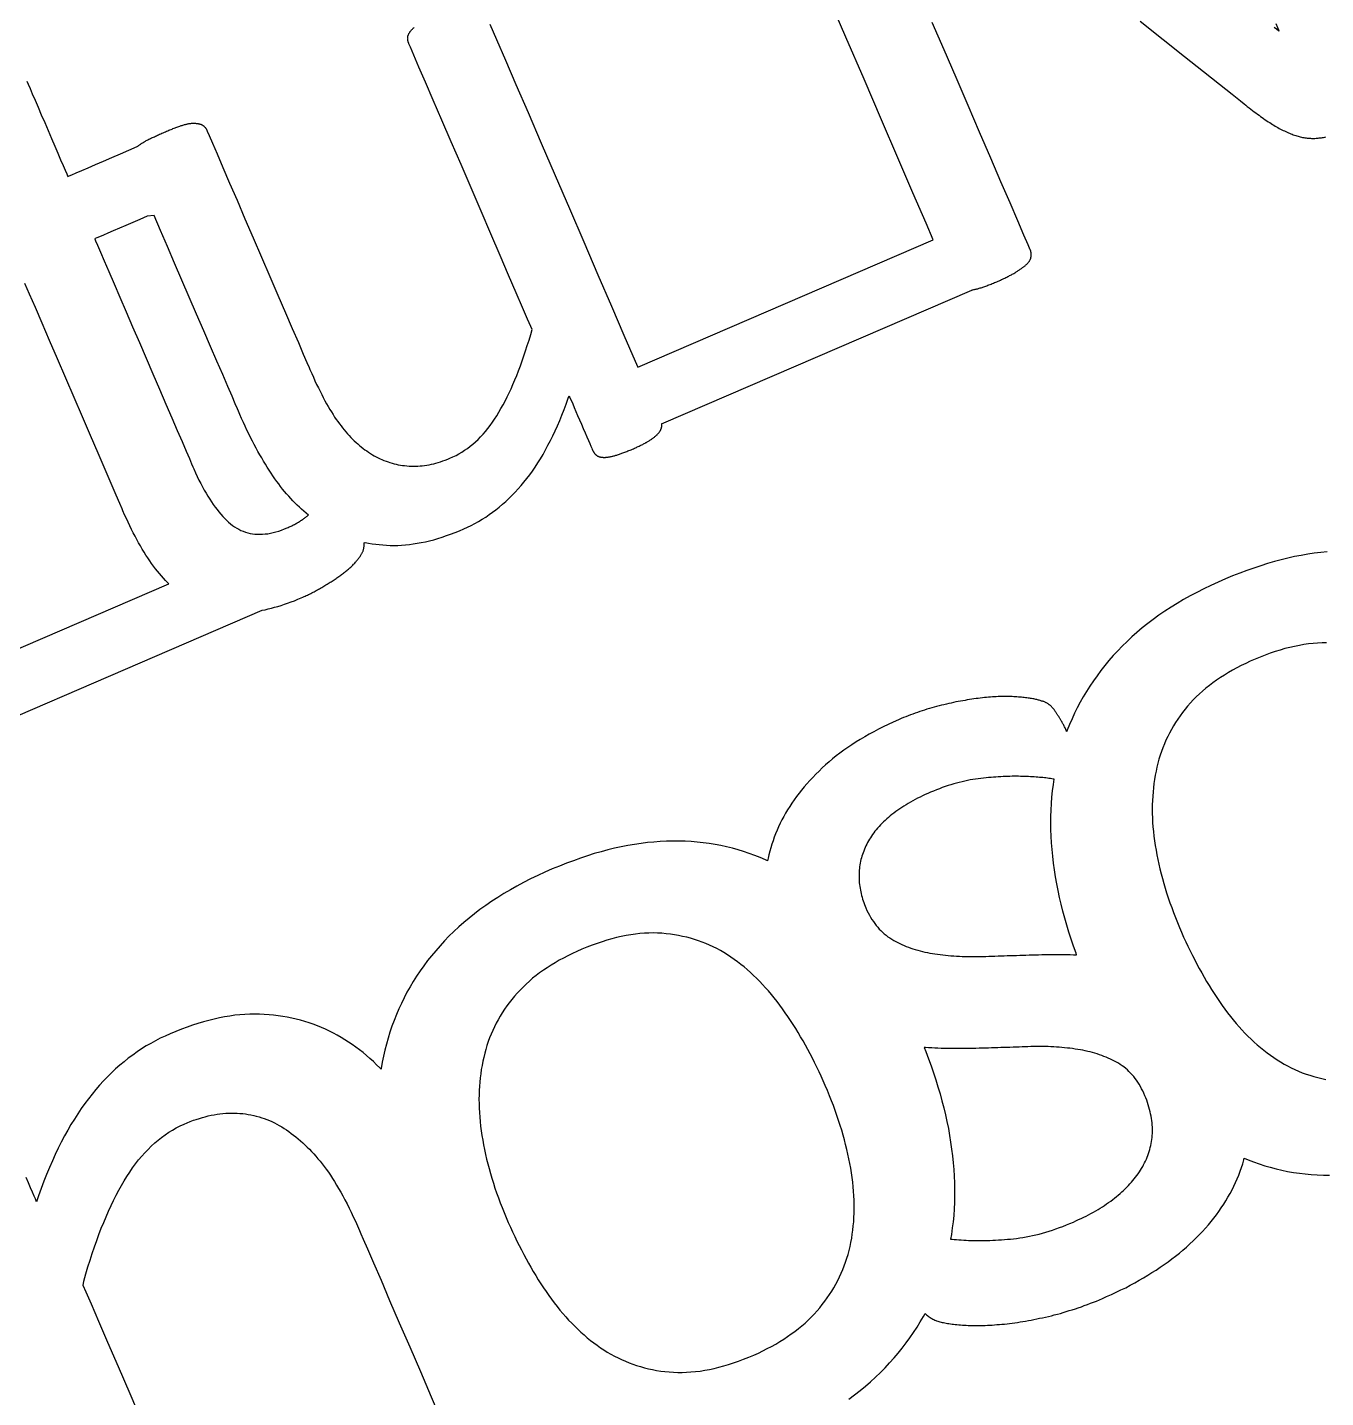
# Model space of a CAD drawing. Header units: millimetres. Extents: x 47 to 159, y 49 to 299.
# Drawn here: x 94.85 to 106.71, y 238.56 to 251.07 of the extents above; entities that cross this region are included whole.
import ezdxf

# ---------------------------------------------------------------- set-up
doc = ezdxf.new("R2010")
doc.units = ezdxf.units.MM

# ---------------------------------------------------------------- blocks, each defined once
blk = doc.blocks.new('angel 01')
for points in [[(-29.437, 195.328), (-25.67, 196.951), (-25.642, 196.957), (-25.613, 196.964), (-25.584, 196.971), (-25.555, 196.979), (-25.526, 196.987), (-25.496, 196.996), (-25.466, 197.006), (-25.436, 197.017), (-25.405, 197.028), (-25.374, 197.039), (-25.343, 197.052), (-25.312, 197.065), (-25.297, 197.072), (-25.286, 197.076), (-25.276, 197.081), (-25.266, 197.086), (-25.255, 197.09), (-25.245, 197.095), (-25.235, 197.1), (-25.225, 197.105), (-25.215, 197.11), (-25.204, 197.116), (-25.194, 197.121), (-25.184, 197.126), (-25.174, 197.132), (-25.164, 197.137), (-25.154, 197.143), (-25.144, 197.148), (-25.135, 197.154), (-25.125, 197.16), (-25.115, 197.165), (-25.105, 197.171), (-25.095, 197.177), (-25.086, 197.183), (-25.076, 197.189), (-25.067, 197.195), (-25.057, 197.201), (-25.048, 197.207), (-25.039, 197.212), (-25.03, 197.218), (-25.021, 197.224), (-25.012, 197.23), (-25.003, 197.236), (-24.994, 197.242), (-24.985, 197.248), (-24.977, 197.254), (-24.968, 197.26), (-24.96, 197.266), (-24.951, 197.272), (-24.943, 197.278), (-24.935, 197.284), (-24.927, 197.291), (-24.919, 197.297), (-24.911, 197.303), (-24.903, 197.309), (-24.896, 197.315), (-24.888, 197.321), (-24.881, 197.327), (-24.874, 197.333), (-24.867, 197.34), (-24.86, 197.346), (-24.854, 197.352), (-24.847, 197.358), (-24.841, 197.364), (-24.834, 197.371), (-24.828, 197.377), (-24.822, 197.383), (-24.817, 197.39), (-24.811, 197.396), (-24.806, 197.402), (-24.8, 197.408), (-24.795, 197.414), (-24.791, 197.42), (-24.786, 197.426), (-24.782, 197.432), (-24.777, 197.438), (-24.773, 197.443), (-24.77, 197.449), (-24.766, 197.455), (-24.763, 197.46), (-24.76, 197.466), (-24.757, 197.471), (-24.754, 197.476), (-24.752, 197.482), (-24.749, 197.487), (-24.747, 197.492), (-24.745, 197.497), (-24.744, 197.503), (-24.742, 197.509), (-24.741, 197.515), (-24.74, 197.521), (-24.739, 197.527), (-24.738, 197.533), (-24.737, 197.54), (-24.737, 197.547), (-24.737, 197.554), (-24.737, 197.561), (-24.737, 197.568), (-24.727, 197.571), (-24.696, 197.565), (-24.664, 197.559), (-24.631, 197.555), (-24.599, 197.551), (-24.566, 197.548), (-24.532, 197.545), (-24.499, 197.544), (-24.465, 197.544), (-24.43, 197.544), (-24.395, 197.546), (-24.36, 197.548), (-24.324, 197.552), (-24.288, 197.557), (-24.252, 197.563), (-24.215, 197.57), (-24.178, 197.577), (-24.14, 197.586), (-24.102, 197.596), (-24.064, 197.607), (-24.025, 197.619), (-23.986, 197.633), (-23.947, 197.647), (-23.907, 197.662), (-23.867, 197.678), (-23.827, 197.695), (-23.793, 197.71), (-23.759, 197.727), (-23.725, 197.745), (-23.692, 197.763), (-23.66, 197.783), (-23.627, 197.803), (-23.596, 197.825), (-23.564, 197.847), (-23.534, 197.87), (-23.503, 197.894), (-23.473, 197.919), (-23.444, 197.945), (-23.415, 197.972), (-23.387, 198), (-23.359, 198.029), (-23.331, 198.059), (-23.304, 198.09), (-23.277, 198.121), (-23.251, 198.154), (-23.225, 198.188), (-23.2, 198.223), (-23.175, 198.259), (-23.151, 198.297), (-23.127, 198.335), (-23.103, 198.375), (-23.08, 198.416), (-23.058, 198.458), (-23.035, 198.501), (-23.014, 198.545), (-22.992, 198.59), (-22.971, 198.637), (-22.951, 198.685), (-22.931, 198.734), (-22.911, 198.784), (-22.892, 198.835), (-22.873, 198.887), (-22.864, 198.911), (-22.861, 198.902), (-22.854, 198.886), (-22.844, 198.864), (-22.832, 198.836), (-22.818, 198.804), (-22.803, 198.768), (-22.787, 198.73), (-22.77, 198.691), (-22.752, 198.65), (-22.735, 198.61), (-22.718, 198.572), (-22.703, 198.535), (-22.688, 198.502), (-22.676, 198.473), (-22.666, 198.449), (-22.658, 198.431), (-22.653, 198.421), (-22.652, 198.417), (-22.65, 198.414), (-22.649, 198.41), (-22.647, 198.407), (-22.645, 198.403), (-22.643, 198.4), (-22.641, 198.397), (-22.64, 198.394), (-22.638, 198.391), (-22.636, 198.388), (-22.634, 198.386), (-22.632, 198.383), (-22.63, 198.381), (-22.627, 198.378), (-22.625, 198.376), (-22.623, 198.374), (-22.621, 198.371), (-22.618, 198.369), (-22.616, 198.367), (-22.613, 198.366), (-22.611, 198.364), (-22.608, 198.362), (-22.605, 198.36), (-22.602, 198.359), (-22.599, 198.358), (-22.596, 198.356), (-22.593, 198.355), (-22.589, 198.354), (-22.586, 198.353), (-22.582, 198.352), (-22.578, 198.351), (-22.574, 198.35), (-22.57, 198.35), (-22.566, 198.349), (-22.562, 198.349), (-22.558, 198.349), (-22.553, 198.348), (-22.548, 198.348), (-22.544, 198.348), (-22.539, 198.348), (-22.534, 198.348), (-22.529, 198.349), (-22.523, 198.349), (-22.518, 198.35), (-22.513, 198.35), (-22.507, 198.351), (-22.501, 198.352), (-22.495, 198.353), (-22.489, 198.354), (-22.483, 198.355), (-22.477, 198.356), (-22.47, 198.358), (-22.464, 198.359), (-22.457, 198.361), (-22.45, 198.363), (-22.444, 198.365), (-22.437, 198.367), (-22.429, 198.369), (-22.422, 198.371), (-22.414, 198.374), (-22.406, 198.376), (-22.398, 198.379), (-22.39, 198.382), (-22.382, 198.385), (-22.373, 198.388), (-22.364, 198.391), (-22.355, 198.394), (-22.346, 198.398), (-22.337, 198.402), (-22.327, 198.406), (-22.318, 198.41), (-22.308, 198.414), (-22.298, 198.418), (-22.287, 198.422), (-22.278, 198.426), (-22.268, 198.431), (-22.259, 198.435), (-22.25, 198.439), (-22.242, 198.443), (-22.233, 198.447), (-22.225, 198.451), (-22.217, 198.455), (-22.209, 198.458), (-22.201, 198.462), (-22.193, 198.466), (-22.186, 198.47), (-22.178, 198.474), (-22.171, 198.478), (-22.164, 198.482), (-22.158, 198.485), (-22.151, 198.489), (-22.145, 198.493), (-22.139, 198.497), (-22.133, 198.5), (-22.127, 198.504), (-22.121, 198.508), (-22.115, 198.512), (-22.11, 198.515), (-22.105, 198.519), (-22.1, 198.523), (-22.095, 198.526), (-22.09, 198.53), (-22.085, 198.533), (-22.081, 198.537), (-22.077, 198.541), (-22.073, 198.544), (-22.069, 198.548), (-22.065, 198.552), (-22.061, 198.555), (-22.058, 198.559), (-22.054, 198.562), (-22.051, 198.566), (-22.048, 198.569), (-22.045, 198.573), (-22.042, 198.576), (-22.04, 198.58), (-22.037, 198.583), (-22.035, 198.587), (-22.033, 198.59), (-22.031, 198.593), (-22.029, 198.597), (-22.027, 198.6), (-22.026, 198.604), (-22.024, 198.607), (-22.023, 198.61), (-22.022, 198.613), (-22.021, 198.617), (-22.02, 198.62), (-22.02, 198.623), (-22.019, 198.626), (-22.019, 198.629), (-22.019, 198.633), (-22.018, 198.636), (-22.018, 198.639), (-22.018, 198.642), (-22.019, 198.646), (-22.019, 198.649), (-22.019, 198.652), (-22.02, 198.655), (-19.185, 199.876), (-19.183, 199.877), (-19.176, 199.878), (-19.169, 199.88), (-19.162, 199.881), (-19.155, 199.883), (-19.148, 199.885), (-19.141, 199.887), (-19.133, 199.888), (-19.126, 199.89), (-19.118, 199.893), (-19.11, 199.895), (-19.102, 199.897), (-19.093, 199.9), (-19.085, 199.903), (-19.076, 199.906), (-19.067, 199.909), (-19.058, 199.912), (-19.049, 199.915), (-19.039, 199.919), (-19.03, 199.922), (-19.02, 199.926), (-19.01, 199.93), (-19, 199.934), (-18.989, 199.938), (-18.979, 199.943), (-18.968, 199.947), (-18.957, 199.952), (-18.946, 199.957), (-18.936, 199.961), (-18.925, 199.966), (-18.915, 199.971), (-18.905, 199.975), (-18.895, 199.98), (-18.885, 199.984), (-18.876, 199.989), (-18.867, 199.993), (-18.858, 199.998), (-18.849, 200.002), (-18.841, 200.007), (-18.833, 200.011), (-18.825, 200.015), (-18.817, 200.02), (-18.809, 200.024), (-18.802, 200.028), (-18.795, 200.032), (-18.788, 200.036), (-18.781, 200.041), (-18.775, 200.045), (-18.769, 200.049), (-18.762, 200.053), (-18.756, 200.057), (-18.751, 200.061), (-18.745, 200.065), (-18.739, 200.069), (-18.734, 200.072), (-18.729, 200.076), (-18.724, 200.08), (-18.719, 200.084), (-18.714, 200.087), (-18.709, 200.091), (-18.705, 200.095), (-18.7, 200.098), (-18.696, 200.102), (-18.692, 200.105), (-18.688, 200.109), (-18.685, 200.112), (-18.681, 200.115), (-18.678, 200.119), (-18.675, 200.122), (-18.671, 200.126), (-18.669, 200.129), (-18.666, 200.133), (-18.663, 200.136), (-18.661, 200.14), (-18.659, 200.143), (-18.657, 200.147), (-18.655, 200.15), (-18.653, 200.154), (-18.651, 200.157), (-18.65, 200.161), (-18.649, 200.164), (-18.647, 200.168), (-18.647, 200.172), (-18.646, 200.175), (-18.645, 200.179), (-18.645, 200.182), (-18.644, 200.186), (-18.644, 200.189), (-18.644, 200.193), (-18.644, 200.196), (-18.644, 200.2), (-18.644, 200.203), (-18.644, 200.207), (-18.644, 200.21), (-18.644, 200.213), (-18.645, 200.217), (-18.646, 200.22), (-18.646, 200.223), (-18.647, 200.226), (-18.648, 200.23), (-18.649, 200.233), (-18.65, 200.236), (-18.651, 200.239), (-18.653, 200.244), (-18.672, 200.288), (-18.711, 200.377), (-18.767, 200.507), (-18.837, 200.671), (-18.921, 200.864), (-19.014, 201.081), (-19.115, 201.316), (-19.221, 201.562), (-19.331, 201.816), (-19.44, 202.07), (-19.548, 202.32)], [(-17.65, 202.332), (-17.438, 202.164), (-17.243, 202.009), (-17.07, 201.871), (-16.924, 201.755), (-16.81, 201.664), (-16.733, 201.603), (-16.699, 201.576), (-16.685, 201.565), (-16.67, 201.552), (-16.654, 201.54), (-16.638, 201.528), (-16.623, 201.516), (-16.608, 201.504), (-16.593, 201.493), (-16.578, 201.482), (-16.563, 201.471), (-16.549, 201.461), (-16.535, 201.451), (-16.521, 201.441), (-16.507, 201.431), (-16.493, 201.422), (-16.48, 201.413), (-16.466, 201.405), (-16.453, 201.396), (-16.44, 201.388), (-16.428, 201.381), (-16.415, 201.373), (-16.403, 201.366), (-16.39, 201.359), (-16.378, 201.352), (-16.366, 201.346), (-16.354, 201.339), (-16.342, 201.333), (-16.33, 201.328), (-16.319, 201.322), (-16.307, 201.317), (-16.295, 201.312), (-16.284, 201.307), (-16.273, 201.302), (-16.261, 201.298), (-16.25, 201.294), (-16.239, 201.29), (-16.228, 201.286), (-16.218, 201.283), (-16.207, 201.28), (-16.196, 201.277), (-16.186, 201.274), (-16.175, 201.272), (-16.165, 201.27), (-16.154, 201.268), (-16.144, 201.266), (-16.134, 201.264), (-16.123, 201.263), (-16.113, 201.262), (-16.103, 201.261), (-16.093, 201.261), (-16.083, 201.26), (-16.073, 201.26), (-16.062, 201.26), (-16.052, 201.26), (-16.042, 201.261), (-16.033, 201.261), (-16.023, 201.262), (-16.013, 201.264), (-16.003, 201.265), (-15.993, 201.267), (-15.983, 201.268), (-15.973, 201.27), (-15.963, 201.272), (-15.953, 201.275)], [(-15.941, 197.485), (-16, 197.479), (-16.059, 197.472), (-16.118, 197.463), (-16.178, 197.453), (-16.239, 197.441), (-16.299, 197.427), (-16.361, 197.412), (-16.423, 197.396), (-16.485, 197.378), (-16.548, 197.358), (-16.611, 197.337), (-16.675, 197.315), (-16.739, 197.291), (-16.804, 197.265), (-16.869, 197.238), (-16.936, 197.209), (-17.003, 197.178), (-17.067, 197.147), (-17.13, 197.115), (-17.192, 197.083), (-17.252, 197.049), (-17.31, 197.014), (-17.367, 196.979), (-17.423, 196.943), (-17.477, 196.906), (-17.529, 196.868), (-17.58, 196.83), (-17.63, 196.791), (-17.678, 196.75), (-17.724, 196.709), (-17.769, 196.667), (-17.812, 196.625), (-17.854, 196.581), (-17.895, 196.537), (-17.934, 196.492), (-17.971, 196.447), (-18.008, 196.401), (-18.043, 196.354), (-18.076, 196.307), (-18.108, 196.259), (-18.139, 196.211), (-18.168, 196.162), (-18.196, 196.112), (-18.223, 196.062), (-18.248, 196.012), (-18.271, 195.96), (-18.294, 195.908), (-18.315, 195.856), (-18.319, 195.844), (-18.32, 195.846), (-18.324, 195.854), (-18.327, 195.863), (-18.331, 195.871), (-18.335, 195.879), (-18.339, 195.886), (-18.343, 195.894), (-18.347, 195.901), (-18.35, 195.908), (-18.354, 195.915), (-18.358, 195.922), (-18.362, 195.928), (-18.365, 195.935), (-18.369, 195.941), (-18.373, 195.947), (-18.376, 195.953), (-18.38, 195.959), (-18.383, 195.964), (-18.386, 195.97), (-18.39, 195.976), (-18.393, 195.981), (-18.396, 195.986), (-18.4, 195.991), (-18.403, 195.996), (-18.406, 196.001), (-18.409, 196.006), (-18.412, 196.011), (-18.415, 196.015), (-18.418, 196.02), (-18.421, 196.024), (-18.424, 196.028), (-18.427, 196.032), (-18.429, 196.036), (-18.432, 196.04), (-18.435, 196.044), (-18.438, 196.048), (-18.441, 196.051), (-18.444, 196.055), (-18.447, 196.058), (-18.45, 196.062), (-18.453, 196.065), (-18.456, 196.068), (-18.459, 196.072), (-18.463, 196.075), (-18.466, 196.078), (-18.469, 196.081), (-18.473, 196.084), (-18.476, 196.087), (-18.479, 196.089), (-18.483, 196.092), (-18.486, 196.095), (-18.49, 196.097), (-18.494, 196.1), (-18.499, 196.102), (-18.503, 196.105), (-18.508, 196.107), (-18.513, 196.11), (-18.518, 196.112), (-18.524, 196.114), (-18.53, 196.117), (-18.536, 196.119), (-18.542, 196.121), (-18.549, 196.123), (-18.556, 196.125), (-18.563, 196.128), (-18.57, 196.13), (-18.578, 196.132), (-18.586, 196.134), (-18.594, 196.136), (-18.603, 196.138), (-18.611, 196.14), (-18.621, 196.142), (-18.63, 196.143), (-18.64, 196.145), (-18.651, 196.147), (-18.661, 196.148), (-18.672, 196.15), (-18.684, 196.151), (-18.695, 196.153), (-18.708, 196.154), (-18.72, 196.155), (-18.733, 196.157), (-18.746, 196.158), (-18.76, 196.159), (-18.774, 196.16), (-18.788, 196.161), (-18.802, 196.162), (-18.817, 196.163), (-18.832, 196.163), (-18.848, 196.164), (-18.863, 196.164), (-18.879, 196.164), (-18.895, 196.164), (-18.912, 196.164), (-18.929, 196.163), (-18.945, 196.163), (-18.963, 196.162), (-18.98, 196.161), (-18.998, 196.16), (-19.016, 196.159), (-19.034, 196.157), (-19.052, 196.156), (-19.071, 196.154), (-19.09, 196.152), (-19.109, 196.15), (-19.128, 196.147), (-19.148, 196.145), (-19.168, 196.142), (-19.187, 196.139), (-19.208, 196.136), (-19.228, 196.133), (-19.248, 196.129), (-19.269, 196.126), (-19.29, 196.122), (-19.311, 196.118), (-19.332, 196.114), (-19.353, 196.109), (-19.375, 196.104), (-19.397, 196.1), (-19.419, 196.095), (-19.441, 196.089), (-19.463, 196.084), (-19.485, 196.078), (-19.508, 196.072), (-19.53, 196.066), (-19.552, 196.06), (-19.574, 196.054), (-19.596, 196.047), (-19.618, 196.04), (-19.639, 196.033), (-19.661, 196.026), (-19.683, 196.019), (-19.704, 196.011), (-19.726, 196.004), (-19.747, 195.996), (-19.768, 195.987), (-19.789, 195.979), (-19.811, 195.971), (-19.832, 195.962), (-19.857, 195.951), (-19.904, 195.93), (-19.95, 195.909), (-19.995, 195.887), (-20.039, 195.865), (-20.082, 195.843), (-20.124, 195.82), (-20.165, 195.797), (-20.205, 195.773), (-20.244, 195.749), (-20.283, 195.724), (-20.32, 195.699), (-20.356, 195.673), (-20.391, 195.647), (-20.426, 195.621), (-20.459, 195.594), (-20.491, 195.567), (-20.523, 195.54), (-20.553, 195.512), (-20.582, 195.483), (-20.611, 195.455), (-20.639, 195.426), (-20.666, 195.397), (-20.692, 195.368), (-20.717, 195.339), (-20.741, 195.31), (-20.765, 195.28), (-20.788, 195.25), (-20.809, 195.22), (-20.83, 195.19), (-20.85, 195.16), (-20.869, 195.129), (-20.887, 195.099), (-20.905, 195.068), (-20.921, 195.037), (-20.937, 195.006), (-20.952, 194.974), (-20.966, 194.943), (-20.979, 194.911), (-20.991, 194.879), (-21.002, 194.847), (-21.013, 194.815), (-21.023, 194.783), (-21.032, 194.751), (-21.04, 194.719), (-21.047, 194.687), (-21.052, 194.663), (-21.071, 194.672), (-21.121, 194.693), (-21.17, 194.713), (-21.22, 194.732), (-21.271, 194.749), (-21.322, 194.764), (-21.374, 194.779), (-21.426, 194.792), (-21.479, 194.803), (-21.532, 194.813), (-21.586, 194.822), (-21.64, 194.829), (-21.694, 194.835), (-21.75, 194.839), (-21.805, 194.842), (-21.861, 194.844), (-21.918, 194.844), (-21.975, 194.842), (-22.033, 194.84), (-22.091, 194.835), (-22.149, 194.83), (-22.208, 194.822), (-22.268, 194.814), (-22.328, 194.803), (-22.388, 194.791), (-22.449, 194.778), (-22.51, 194.763), (-22.572, 194.747), (-22.635, 194.729), (-22.697, 194.709), (-22.761, 194.688), (-22.825, 194.665), (-22.889, 194.641), (-22.954, 194.616), (-23.019, 194.589), (-23.086, 194.559), (-23.152, 194.529), (-23.217, 194.498), (-23.28, 194.466), (-23.341, 194.433), (-23.401, 194.4), (-23.46, 194.365), (-23.517, 194.33), (-23.572, 194.294), (-23.626, 194.257), (-23.679, 194.219), (-23.73, 194.181), (-23.779, 194.141), (-23.827, 194.101), (-23.873, 194.06), (-23.918, 194.018), (-23.962, 193.975), (-24.004, 193.932), (-24.044, 193.888), (-24.083, 193.843), (-24.121, 193.797), (-24.157, 193.752), (-24.192, 193.705), (-24.226, 193.658), (-24.258, 193.61), (-24.288, 193.562), (-24.318, 193.513), (-24.346, 193.463), (-24.372, 193.413), (-24.397, 193.362), (-24.421, 193.311), (-24.443, 193.259), (-24.464, 193.206), (-24.484, 193.153), (-24.502, 193.1), (-24.519, 193.045), (-24.534, 192.99), (-24.548, 192.935), (-24.561, 192.88), (-24.572, 192.824), (-24.582, 192.767), (-24.583, 192.761), (-24.593, 192.772), (-24.623, 192.802), (-24.653, 192.831), (-24.684, 192.859), (-24.716, 192.886), (-24.747, 192.912), (-24.779, 192.937), (-24.812, 192.962), (-24.845, 192.986), (-24.879, 193.008), (-24.913, 193.03), (-24.947, 193.051), (-24.982, 193.071), (-25.018, 193.091), (-25.053, 193.109), (-25.09, 193.126), (-25.127, 193.142), (-25.164, 193.157), (-25.202, 193.171), (-25.24, 193.185), (-25.279, 193.197), (-25.318, 193.208), (-25.358, 193.218), (-25.398, 193.227), (-25.439, 193.235), (-25.48, 193.242), (-25.522, 193.249), (-25.564, 193.254), (-25.606, 193.258), (-25.649, 193.261), (-25.693, 193.263), (-25.737, 193.264), (-25.781, 193.263), (-25.826, 193.261), (-25.872, 193.257), (-25.918, 193.253), (-25.965, 193.246), (-26.012, 193.238), (-26.059, 193.229), (-26.107, 193.219), (-26.156, 193.207), (-26.205, 193.194), (-26.255, 193.179), (-26.305, 193.163), (-26.355, 193.145), (-26.406, 193.127), (-26.458, 193.106), (-26.51, 193.085), (-26.556, 193.064), (-26.6, 193.043), (-26.643, 193.021), (-26.686, 192.997), (-26.728, 192.973), (-26.77, 192.946), (-26.811, 192.919), (-26.851, 192.89), (-26.891, 192.861), (-26.93, 192.829), (-26.969, 192.797), (-27.007, 192.763), (-27.044, 192.728), (-27.081, 192.692), (-27.117, 192.654), (-27.153, 192.615), (-27.187, 192.575), (-27.222, 192.534), (-27.256, 192.491), (-27.289, 192.447), (-27.321, 192.401), (-27.353, 192.354), (-27.384, 192.306), (-27.415, 192.255), (-27.445, 192.204), (-27.474, 192.151), (-27.503, 192.096), (-27.531, 192.04), (-27.558, 191.982), (-27.585, 191.923), (-27.612, 191.862), (-27.637, 191.8), (-27.662, 191.737), (-27.686, 191.671), (-27.71, 191.605), (-27.729, 191.55), (-27.732, 191.558), (-27.74, 191.576), (-27.751, 191.603), (-27.766, 191.637), (-27.784, 191.677), (-27.803, 191.722), (-27.824, 191.771)], [(-26.762, 189.533), (-26.875, 189.796), (-26.981, 190.042), (-27.077, 190.265), (-27.16, 190.458), (-27.227, 190.614), (-27.275, 190.726), (-27.302, 190.787), (-27.298, 190.826), (-27.279, 190.891), (-27.26, 190.955), (-27.241, 191.017), (-27.221, 191.078), (-27.201, 191.138), (-27.18, 191.196), (-27.159, 191.253), (-27.138, 191.308), (-27.116, 191.362), (-27.094, 191.414), (-27.072, 191.465), (-27.049, 191.515), (-27.026, 191.563), (-27.002, 191.61), (-26.978, 191.655), (-26.954, 191.699), (-26.929, 191.741), (-26.904, 191.782), (-26.878, 191.822), (-26.852, 191.86), (-26.825, 191.897), (-26.797, 191.932), (-26.769, 191.966), (-26.74, 191.998), (-26.711, 192.029), (-26.681, 192.059), (-26.65, 192.087), (-26.619, 192.113), (-26.587, 192.138), (-26.554, 192.162), (-26.521, 192.185), (-26.487, 192.205), (-26.453, 192.225), (-26.418, 192.243), (-26.382, 192.26), (-26.353, 192.272), (-26.325, 192.283), (-26.297, 192.294), (-26.27, 192.303), (-26.242, 192.312), (-26.215, 192.32), (-26.188, 192.327), (-26.161, 192.334), (-26.134, 192.34), (-26.107, 192.345), (-26.08, 192.349), (-26.054, 192.353), (-26.027, 192.356), (-26.001, 192.358), (-25.975, 192.359), (-25.948, 192.36), (-25.922, 192.36), (-25.897, 192.359), (-25.871, 192.357), (-25.846, 192.355), (-25.82, 192.352), (-25.795, 192.348), (-25.771, 192.343), (-25.746, 192.338), (-25.722, 192.332), (-25.697, 192.325), (-25.673, 192.318), (-25.65, 192.31), (-25.626, 192.301), (-25.603, 192.292), (-25.58, 192.282), (-25.557, 192.271), (-25.534, 192.259), (-25.512, 192.247), (-25.49, 192.234), (-25.468, 192.22), (-25.446, 192.206), (-25.424, 192.191), (-25.403, 192.175), (-25.381, 192.159), (-25.36, 192.142), (-25.339, 192.125), (-25.319, 192.107), (-25.298, 192.089), (-25.278, 192.07), (-25.257, 192.05), (-25.237, 192.03), (-25.218, 192.009), (-25.198, 191.988), (-25.178, 191.966), (-25.159, 191.943), (-25.14, 191.92), (-25.121, 191.897), (-25.102, 191.872), (-25.083, 191.847), (-25.064, 191.821), (-25.045, 191.793), (-25.027, 191.764), (-25.008, 191.735), (-24.989, 191.703), (-24.97, 191.671), (-24.951, 191.638), (-24.932, 191.604), (-24.913, 191.568), (-24.893, 191.531), (-24.874, 191.493), (-24.855, 191.454), (-24.836, 191.414), (-24.817, 191.373), (-24.798, 191.33), (-24.778, 191.287), (-24.766, 191.257), (-24.745, 191.21), (-24.707, 191.12), (-24.652, 190.993), (-24.583, 190.834), (-24.504, 190.649), (-24.416, 190.445), (-24.321, 190.226), (-24.223, 189.999), (-24.124, 189.769), (-24.027, 189.542)], [(-20.309, 189.748), (-20.257, 189.787), (-20.207, 189.826), (-20.158, 189.866), (-20.111, 189.907), (-20.065, 189.948), (-20.021, 189.991), (-19.978, 190.034), (-19.937, 190.079), (-19.897, 190.124), (-19.859, 190.169), (-19.822, 190.215), (-19.786, 190.262), (-19.752, 190.309), (-19.719, 190.357), (-19.687, 190.405), (-19.657, 190.454), (-19.628, 190.503), (-19.614, 190.53), (-19.608, 190.524), (-19.6, 190.517), (-19.592, 190.511), (-19.584, 190.505), (-19.576, 190.499), (-19.568, 190.493), (-19.559, 190.488), (-19.551, 190.483), (-19.542, 190.478), (-19.534, 190.474), (-19.525, 190.47), (-19.516, 190.467), (-19.508, 190.463), (-19.498, 190.46), (-19.489, 190.458), (-19.479, 190.455), (-19.468, 190.452), (-19.457, 190.449), (-19.446, 190.447), (-19.434, 190.445), (-19.421, 190.442), (-19.409, 190.44), (-19.395, 190.438), (-19.382, 190.436), (-19.367, 190.434), (-19.353, 190.432), (-19.338, 190.431), (-19.322, 190.429), (-19.306, 190.428), (-19.29, 190.426), (-19.273, 190.425), (-19.256, 190.424), (-19.238, 190.423), (-19.22, 190.422), (-19.202, 190.421), (-19.183, 190.421), (-19.164, 190.421), (-19.145, 190.421), (-19.125, 190.421), (-19.105, 190.421), (-19.085, 190.422), (-19.065, 190.422), (-19.044, 190.423), (-19.023, 190.424), (-19.001, 190.425), (-18.979, 190.427), (-18.957, 190.429), (-18.934, 190.43), (-18.912, 190.432), (-18.889, 190.434), (-18.865, 190.437), (-18.842, 190.439), (-18.818, 190.442), (-18.794, 190.446), (-18.77, 190.449), (-18.745, 190.453), (-18.72, 190.457), (-18.695, 190.461), (-18.67, 190.465), (-18.645, 190.47), (-18.619, 190.475), (-18.593, 190.48), (-18.567, 190.486), (-18.54, 190.491), (-18.514, 190.497), (-18.487, 190.504), (-18.46, 190.51), (-18.433, 190.517), (-18.405, 190.524), (-18.378, 190.531), (-18.351, 190.539), (-18.324, 190.547), (-18.296, 190.556), (-18.269, 190.564), (-18.241, 190.573), (-18.214, 190.582), (-18.186, 190.592), (-18.159, 190.602), (-18.131, 190.612), (-18.104, 190.623), (-18.076, 190.633), (-18.048, 190.644), (-18.02, 190.656), (-17.993, 190.668), (-17.955, 190.684), (-17.911, 190.704), (-17.867, 190.724), (-17.824, 190.745), (-17.781, 190.766), (-17.739, 190.788), (-17.698, 190.81), (-17.658, 190.833), (-17.618, 190.856), (-17.579, 190.879), (-17.541, 190.903), (-17.503, 190.927), (-17.466, 190.952), (-17.43, 190.977), (-17.394, 191.003), (-17.359, 191.029), (-17.325, 191.055), (-17.291, 191.082), (-17.259, 191.109), (-17.227, 191.137), (-17.195, 191.165), (-17.165, 191.193), (-17.136, 191.222), (-17.107, 191.251), (-17.079, 191.28), (-17.052, 191.31), (-17.026, 191.34), (-17.001, 191.37), (-16.976, 191.401), (-16.952, 191.432), (-16.93, 191.463), (-16.908, 191.495), (-16.886, 191.527), (-16.866, 191.559), (-16.847, 191.592), (-16.828, 191.625), (-16.81, 191.658), (-16.793, 191.692), (-16.778, 191.726), (-16.763, 191.76), (-16.749, 191.794), (-16.735, 191.829), (-16.723, 191.863), (-16.712, 191.898), (-16.702, 191.934), (-16.698, 191.948), (-16.663, 191.933), (-16.613, 191.914), (-16.562, 191.896), (-16.511, 191.88), (-16.46, 191.865), (-16.408, 191.851), (-16.355, 191.839), (-16.303, 191.828), (-16.249, 191.819), (-16.195, 191.811), (-16.141, 191.804), (-16.086, 191.799), (-16.031, 191.796), (-15.975, 191.793), (-15.919, 191.792)], [(-29.644, 195.849), (-26.522, 197.194), (-26.533, 197.204), (-26.552, 197.223), (-26.57, 197.244), (-26.589, 197.265), (-26.607, 197.286), (-26.625, 197.308), (-26.643, 197.331), (-26.661, 197.355), (-26.678, 197.379), (-26.696, 197.404), (-26.713, 197.43), (-26.73, 197.456), (-26.747, 197.483), (-26.764, 197.511), (-26.781, 197.539), (-26.797, 197.568), (-26.813, 197.598), (-26.83, 197.628), (-26.846, 197.659), (-26.862, 197.69), (-26.878, 197.723), (-26.893, 197.755), (-26.909, 197.789), (-26.925, 197.823), (-26.94, 197.858), (-26.948, 197.877), (-26.969, 197.925), (-27.003, 198.004), (-27.048, 198.109), (-27.103, 198.238), (-27.167, 198.385), (-27.236, 198.546), (-27.31, 198.717), (-27.386, 198.894), (-27.463, 199.072), (-27.539, 199.248), (-27.611, 199.416), (-27.679, 199.574), (-27.74, 199.716), (-27.793, 199.838), (-27.835, 199.936)], [(-27.819, 201.784), (-27.807, 201.756), (-27.789, 201.716), (-27.768, 201.666), (-27.743, 201.608), (-27.716, 201.544), (-27.686, 201.476), (-27.655, 201.404), (-27.624, 201.332), (-27.593, 201.26), (-27.563, 201.19), (-27.535, 201.125), (-27.509, 201.065), (-27.486, 201.013), (-27.468, 200.969), (-27.454, 200.937), (-27.446, 200.918), (-27.443, 200.913), (-27.432, 200.918), (-27.406, 200.929), (-27.367, 200.945), (-27.317, 200.967), (-27.258, 200.993), (-27.191, 201.021), (-27.118, 201.053), (-27.042, 201.086), (-26.964, 201.119), (-26.886, 201.153), (-26.81, 201.186), (-26.805, 201.19), (-26.8, 201.194), (-26.795, 201.197), (-26.79, 201.201), (-26.784, 201.205), (-26.778, 201.209), (-26.773, 201.213), (-26.767, 201.217), (-26.76, 201.221), (-26.754, 201.224), (-26.747, 201.228), (-26.741, 201.232), (-26.734, 201.236), (-26.727, 201.24), (-26.719, 201.244), (-26.712, 201.248), (-26.704, 201.252), (-26.696, 201.256), (-26.688, 201.26), (-26.679, 201.264), (-26.671, 201.268), (-26.662, 201.272), (-26.653, 201.276), (-26.644, 201.281), (-26.634, 201.285), (-26.625, 201.29), (-26.615, 201.294), (-26.605, 201.298), (-26.594, 201.303), (-26.584, 201.308), (-26.573, 201.312), (-26.562, 201.317), (-26.552, 201.321), (-26.541, 201.326), (-26.531, 201.33), (-26.521, 201.334), (-26.511, 201.338), (-26.501, 201.342), (-26.492, 201.346), (-26.483, 201.35), (-26.473, 201.353), (-26.464, 201.356), (-26.456, 201.36), (-26.447, 201.363), (-26.439, 201.366), (-26.43, 201.369), (-26.422, 201.372), (-26.414, 201.374), (-26.407, 201.377), (-26.399, 201.379), (-26.392, 201.382), (-26.385, 201.384), (-26.377, 201.386), (-26.37, 201.388), (-26.364, 201.389), (-26.357, 201.391), (-26.35, 201.392), (-26.344, 201.394), (-26.337, 201.395), (-26.331, 201.396), (-26.325, 201.397), (-26.319, 201.397), (-26.313, 201.398), (-26.307, 201.398), (-26.302, 201.398), (-26.296, 201.399), (-26.291, 201.399), (-26.286, 201.398), (-26.281, 201.398), (-26.276, 201.398), (-26.271, 201.397), (-26.266, 201.397), (-26.262, 201.396), (-26.257, 201.396), (-26.253, 201.395), (-26.249, 201.394), (-26.245, 201.393), (-26.241, 201.392), (-26.237, 201.391), (-26.233, 201.39), (-26.229, 201.389), (-26.226, 201.387), (-26.223, 201.386), (-26.219, 201.384), (-26.216, 201.383), (-26.213, 201.381), (-26.211, 201.379), (-26.208, 201.378), (-26.205, 201.376), (-26.202, 201.374), (-26.2, 201.371), (-26.197, 201.369), (-26.195, 201.367), (-26.193, 201.364), (-26.19, 201.362), (-26.188, 201.359), (-26.186, 201.356), (-26.184, 201.353), (-26.182, 201.35), (-26.18, 201.347), (-26.178, 201.344), (-26.176, 201.341), (-26.175, 201.337), (-26.173, 201.334), (-26.17, 201.326), (-26.153, 201.287), (-26.123, 201.216), (-26.08, 201.118), (-26.027, 200.995), (-25.966, 200.853), (-25.898, 200.696), (-25.826, 200.527), (-25.75, 200.352), (-25.674, 200.175), (-25.598, 199.999), (-25.525, 199.829), (-25.456, 199.669), (-25.393, 199.523), (-25.338, 199.396), (-25.293, 199.291), (-25.26, 199.214), (-25.24, 199.168), (-25.232, 199.149), (-25.216, 199.113), (-25.201, 199.079), (-25.186, 199.046), (-25.171, 199.013), (-25.155, 198.982), (-25.14, 198.951), (-25.125, 198.922), (-25.11, 198.893), (-25.095, 198.865), (-25.08, 198.838), (-25.065, 198.812), (-25.051, 198.786), (-25.036, 198.762), (-25.021, 198.739), (-25.007, 198.716), (-24.992, 198.694), (-24.977, 198.674), (-24.963, 198.654), (-24.948, 198.635), (-24.934, 198.616), (-24.919, 198.598), (-24.904, 198.58), (-24.889, 198.563), (-24.874, 198.547), (-24.858, 198.53), (-24.843, 198.515), (-24.827, 198.499), (-24.811, 198.484), (-24.795, 198.47), (-24.779, 198.456), (-24.763, 198.443), (-24.746, 198.43), (-24.73, 198.417), (-24.713, 198.406), (-24.696, 198.394), (-24.679, 198.383), (-24.662, 198.372), (-24.644, 198.362), (-24.627, 198.353), (-24.609, 198.344), (-24.592, 198.335), (-24.574, 198.327), (-24.556, 198.319), (-24.537, 198.312), (-24.519, 198.306), (-24.501, 198.3), (-24.482, 198.294), (-24.463, 198.289), (-24.444, 198.285), (-24.425, 198.281), (-24.406, 198.277), (-24.386, 198.274), (-24.367, 198.272), (-24.347, 198.27), (-24.327, 198.268), (-24.307, 198.267), (-24.287, 198.267), (-24.267, 198.267), (-24.247, 198.268), (-24.226, 198.269), (-24.206, 198.271), (-24.185, 198.274), (-24.165, 198.277), (-24.144, 198.28), (-24.123, 198.285), (-24.102, 198.289), (-24.081, 198.295), (-24.06, 198.301), (-24.039, 198.308), (-24.017, 198.315), (-23.996, 198.323), (-23.974, 198.331), (-23.953, 198.34), (-23.926, 198.352), (-23.898, 198.365), (-23.872, 198.38), (-23.845, 198.396), (-23.819, 198.412), (-23.794, 198.43), (-23.768, 198.449), (-23.744, 198.469), (-23.72, 198.49), (-23.696, 198.512), (-23.673, 198.536), (-23.651, 198.56), (-23.628, 198.585), (-23.607, 198.612), (-23.586, 198.639), (-23.565, 198.668), (-23.545, 198.698), (-23.525, 198.728), (-23.506, 198.76), (-23.487, 198.793), (-23.468, 198.827), (-23.449, 198.862), (-23.431, 198.899), (-23.413, 198.936), (-23.395, 198.974), (-23.378, 199.014), (-23.36, 199.055), (-23.343, 199.096), (-23.327, 199.139), (-23.31, 199.183), (-23.294, 199.228), (-23.278, 199.274), (-23.262, 199.321), (-23.247, 199.369), (-23.231, 199.419), (-23.216, 199.469), (-23.203, 199.515), (-23.215, 199.542), (-23.245, 199.611), (-23.29, 199.715), (-23.348, 199.85), (-23.417, 200.01), (-23.495, 200.191), (-23.58, 200.388), (-23.669, 200.595), (-23.76, 200.808), (-23.852, 201.021), (-23.942, 201.229), (-24.027, 201.427), (-24.106, 201.61), (-24.177, 201.773), (-24.236, 201.912), (-24.283, 202.02), (-24.314, 202.093), (-24.328, 202.125), (-24.33, 202.129), (-24.331, 202.133), (-24.333, 202.136), (-24.334, 202.14), (-24.335, 202.144), (-24.336, 202.147), (-24.337, 202.15), (-24.337, 202.154), (-24.338, 202.157), (-24.339, 202.161), (-24.339, 202.164), (-24.339, 202.167), (-24.339, 202.171), (-24.34, 202.174), (-24.339, 202.177), (-24.339, 202.18), (-24.339, 202.184), (-24.339, 202.187), (-24.338, 202.19), (-24.337, 202.193), (-24.337, 202.197), (-24.336, 202.2), (-24.334, 202.203), (-24.333, 202.207), (-24.332, 202.21), (-24.33, 202.214), (-24.328, 202.217), (-24.326, 202.221), (-24.324, 202.224), (-24.321, 202.228), (-24.319, 202.232), (-24.316, 202.235), (-24.313, 202.239), (-24.31, 202.243), (-24.307, 202.247), (-24.303, 202.251), (-24.3, 202.255), (-24.296, 202.259), (-24.292, 202.263), (-24.288, 202.267), (-24.284, 202.271), (-24.28, 202.275)], [(-23.588, 202.304), (-23.527, 202.163), (-23.446, 201.976), (-23.35, 201.751), (-23.24, 201.496), (-23.12, 201.217), (-22.993, 200.923), (-22.862, 200.62), (-22.731, 200.315), (-22.602, 200.015), (-22.479, 199.729), (-22.364, 199.463), (-22.261, 199.225), (-22.238, 199.171), (-19.539, 200.334), (-19.604, 200.485), (-19.724, 200.764), (-19.861, 201.082), (-20.012, 201.431), (-20.171, 201.802), (-20.337, 202.186), (-20.505, 202.575)], [(-16.424, 202.277), (-16.405, 202.261), (-16.386, 202.245), (-16.383, 202.243), (-16.383, 202.243), (-16.383, 202.243), (-16.383, 202.243), (-16.382, 202.243), (-16.382, 202.243), (-16.382, 202.243), (-16.381, 202.243), (-16.381, 202.243), (-16.381, 202.243), (-16.381, 202.244), (-16.38, 202.244), (-16.38, 202.244), (-16.38, 202.244), (-16.379, 202.244), (-16.379, 202.244), (-16.379, 202.244), (-16.379, 202.244), (-16.379, 202.244), (-16.391, 202.271), (-16.407, 202.305)], [(-15.947, 196.654), (-15.987, 196.653), (-16.028, 196.652), (-16.069, 196.648), (-16.11, 196.644), (-16.153, 196.638), (-16.195, 196.631), (-16.238, 196.622), (-16.282, 196.612), (-16.326, 196.601), (-16.37, 196.588), (-16.415, 196.574), (-16.46, 196.559), (-16.506, 196.542), (-16.552, 196.524), (-16.599, 196.505), (-16.643, 196.486), (-16.685, 196.466), (-16.727, 196.446), (-16.767, 196.426), (-16.806, 196.405), (-16.843, 196.383), (-16.88, 196.36), (-16.916, 196.337), (-16.951, 196.314), (-16.984, 196.29), (-17.017, 196.265), (-17.048, 196.24), (-17.079, 196.214), (-17.108, 196.188), (-17.136, 196.161), (-17.164, 196.133), (-17.19, 196.105), (-17.215, 196.076), (-17.239, 196.047), (-17.262, 196.018), (-17.284, 195.988), (-17.305, 195.957), (-17.326, 195.926), (-17.345, 195.895), (-17.363, 195.863), (-17.381, 195.83), (-17.397, 195.798), (-17.413, 195.764), (-17.428, 195.731), (-17.441, 195.696), (-17.454, 195.662), (-17.466, 195.627), (-17.477, 195.591), (-17.487, 195.555), (-17.496, 195.519), (-17.504, 195.482), (-17.511, 195.445), (-17.517, 195.407), (-17.523, 195.369), (-17.528, 195.331), (-17.531, 195.293), (-17.534, 195.254), (-17.537, 195.215), (-17.538, 195.175), (-17.538, 195.135), (-17.538, 195.095), (-17.537, 195.055), (-17.535, 195.014), (-17.532, 194.973), (-17.528, 194.931), (-17.523, 194.889), (-17.518, 194.847), (-17.511, 194.805), (-17.504, 194.762), (-17.496, 194.719), (-17.488, 194.676), (-17.478, 194.633), (-17.468, 194.589), (-17.458, 194.546), (-17.446, 194.502), (-17.434, 194.458), (-17.421, 194.414), (-17.407, 194.37), (-17.393, 194.325), (-17.377, 194.281), (-17.361, 194.236), (-17.345, 194.191), (-17.327, 194.146), (-17.309, 194.101), (-17.29, 194.056), (-17.271, 194.011), (-17.252, 193.968), (-17.232, 193.925), (-17.213, 193.883), (-17.192, 193.841), (-17.172, 193.8), (-17.151, 193.759), (-17.13, 193.719), (-17.109, 193.679), (-17.087, 193.64), (-17.065, 193.601), (-17.042, 193.563), (-17.019, 193.525), (-16.996, 193.488), (-16.973, 193.451), (-16.949, 193.415), (-16.925, 193.379), (-16.901, 193.344), (-16.876, 193.31), (-16.851, 193.276), (-16.825, 193.243), (-16.799, 193.211), (-16.773, 193.179), (-16.746, 193.149), (-16.719, 193.119), (-16.692, 193.09), (-16.664, 193.062), (-16.636, 193.035), (-16.607, 193.009), (-16.579, 192.983), (-16.549, 192.958), (-16.52, 192.934), (-16.49, 192.911), (-16.459, 192.889), (-16.429, 192.867), (-16.398, 192.847), (-16.366, 192.827), (-16.334, 192.808), (-16.302, 192.791), (-16.269, 192.774), (-16.236, 192.758), (-16.202, 192.743), (-16.168, 192.729), (-16.133, 192.717), (-16.098, 192.705), (-16.063, 192.694), (-16.027, 192.684), (-15.99, 192.675), (-15.954, 192.667)]]:
    blk.add_lwpolyline(points)
for points in [[(-25.246, 197.821), (-25.267, 197.838), (-25.288, 197.856), (-25.308, 197.874), (-25.329, 197.893), (-25.349, 197.912), (-25.368, 197.931), (-25.388, 197.951), (-25.407, 197.972), (-25.426, 197.993), (-25.445, 198.014), (-25.463, 198.036), (-25.482, 198.058), (-25.5, 198.081), (-25.517, 198.105), (-25.535, 198.128), (-25.553, 198.153), (-25.57, 198.178), (-25.587, 198.204), (-25.605, 198.23), (-25.622, 198.257), (-25.639, 198.285), (-25.656, 198.313), (-25.673, 198.342), (-25.69, 198.372), (-25.707, 198.402), (-25.724, 198.433), (-25.741, 198.464), (-25.758, 198.497), (-25.774, 198.529), (-25.791, 198.563), (-25.808, 198.597), (-25.824, 198.632), (-25.84, 198.667), (-25.857, 198.703), (-25.873, 198.74), (-25.885, 198.769), (-25.894, 198.79), (-25.915, 198.836), (-25.944, 198.906), (-25.983, 198.996), (-26.029, 199.103), (-26.082, 199.225), (-26.14, 199.36), (-26.202, 199.504), (-26.267, 199.655), (-26.334, 199.81), (-26.401, 199.967), (-26.469, 200.122), (-26.534, 200.274), (-26.597, 200.42), (-26.655, 200.556), (-26.72, 200.55), (-26.786, 200.521), (-26.851, 200.493), (-26.914, 200.466), (-26.973, 200.441), (-27.028, 200.417), (-27.077, 200.396), (-27.119, 200.378), (-27.154, 200.363), (-27.179, 200.352), (-27.194, 200.345), (-27.198, 200.343), (-27.191, 200.326), (-27.173, 200.285), (-27.146, 200.222), (-27.111, 200.141), (-27.069, 200.044), (-27.021, 199.932), (-26.968, 199.81), (-26.911, 199.678), (-26.852, 199.539), (-26.79, 199.397), (-26.728, 199.253), (-26.667, 199.11), (-26.606, 198.97), (-26.548, 198.835), (-26.494, 198.709), (-26.444, 198.594), (-26.4, 198.492), (-26.363, 198.405), (-26.333, 198.336), (-26.313, 198.288), (-26.302, 198.262), (-26.293, 198.242), (-26.277, 198.207), (-26.261, 198.173), (-26.246, 198.141), (-26.23, 198.109), (-26.214, 198.079), (-26.198, 198.049), (-26.181, 198.021), (-26.165, 197.993), (-26.148, 197.966), (-26.131, 197.941), (-26.115, 197.916), (-26.098, 197.893), (-26.08, 197.871), (-26.063, 197.849), (-26.046, 197.829), (-26.028, 197.809), (-26.01, 197.791), (-25.993, 197.774), (-25.975, 197.757), (-25.957, 197.742), (-25.938, 197.727), (-25.92, 197.714), (-25.901, 197.702), (-25.881, 197.691), (-25.862, 197.681), (-25.842, 197.673), (-25.821, 197.665), (-25.8, 197.659), (-25.779, 197.654), (-25.757, 197.65), (-25.735, 197.647), (-25.712, 197.646), (-25.689, 197.645), (-25.666, 197.646), (-25.642, 197.648), (-25.618, 197.651), (-25.593, 197.655), (-25.568, 197.661), (-25.543, 197.667), (-25.517, 197.675), (-25.491, 197.684), (-25.464, 197.694), (-25.439, 197.704), (-25.431, 197.708), (-25.422, 197.712), (-25.414, 197.716), (-25.405, 197.72), (-25.397, 197.724), (-25.389, 197.728), (-25.381, 197.732), (-25.373, 197.736), (-25.365, 197.74), (-25.358, 197.744), (-25.35, 197.749), (-25.343, 197.753), (-25.336, 197.757), (-25.328, 197.762), (-25.321, 197.766), (-25.314, 197.77), (-25.308, 197.775), (-25.301, 197.779), (-25.295, 197.784), (-25.288, 197.789), (-25.282, 197.793), (-25.276, 197.798), (-25.27, 197.803), (-25.264, 197.807), (-25.258, 197.812), (-25.252, 197.817)], [(-18.434, 195.409), (-18.443, 195.41), (-18.456, 195.412), (-18.469, 195.414), (-18.482, 195.416), (-18.496, 195.418), (-18.51, 195.42), (-18.524, 195.422), (-18.538, 195.423), (-18.553, 195.425), (-18.569, 195.426), (-18.584, 195.427), (-18.6, 195.429), (-18.617, 195.43), (-18.633, 195.431), (-18.651, 195.432), (-18.668, 195.433), (-18.686, 195.434), (-18.704, 195.434), (-18.722, 195.435), (-18.741, 195.435), (-18.76, 195.436), (-18.779, 195.436), (-18.799, 195.436), (-18.819, 195.436), (-18.839, 195.435), (-18.86, 195.435), (-18.88, 195.434), (-18.901, 195.433), (-18.923, 195.432), (-18.945, 195.43), (-18.966, 195.429), (-18.989, 195.427), (-19.011, 195.425), (-19.034, 195.423), (-19.057, 195.421), (-19.08, 195.419), (-19.104, 195.416), (-19.128, 195.413), (-19.152, 195.41), (-19.177, 195.406), (-19.201, 195.402), (-19.226, 195.397), (-19.251, 195.392), (-19.276, 195.386), (-19.301, 195.38), (-19.326, 195.373), (-19.352, 195.366), (-19.378, 195.358), (-19.404, 195.35), (-19.43, 195.341), (-19.456, 195.332), (-19.483, 195.322), (-19.51, 195.312), (-19.536, 195.301), (-19.564, 195.29), (-19.589, 195.279), (-19.613, 195.268), (-19.636, 195.257), (-19.659, 195.246), (-19.682, 195.235), (-19.704, 195.223), (-19.725, 195.212), (-19.746, 195.2), (-19.767, 195.188), (-19.787, 195.176), (-19.807, 195.164), (-19.826, 195.152), (-19.845, 195.139), (-19.863, 195.126), (-19.881, 195.113), (-19.899, 195.1), (-19.916, 195.087), (-19.932, 195.074), (-19.948, 195.06), (-19.964, 195.047), (-19.979, 195.033), (-19.994, 195.019), (-20.008, 195.005), (-20.021, 194.991), (-20.034, 194.977), (-20.047, 194.963), (-20.059, 194.948), (-20.071, 194.934), (-20.082, 194.919), (-20.093, 194.905), (-20.103, 194.89), (-20.113, 194.875), (-20.122, 194.86), (-20.131, 194.845), (-20.14, 194.83), (-20.147, 194.815), (-20.155, 194.8), (-20.162, 194.784), (-20.168, 194.769), (-20.174, 194.753), (-20.18, 194.738), (-20.185, 194.722), (-20.19, 194.706), (-20.195, 194.69), (-20.199, 194.675), (-20.202, 194.659), (-20.206, 194.643), (-20.208, 194.627), (-20.211, 194.61), (-20.213, 194.594), (-20.214, 194.578), (-20.215, 194.562), (-20.216, 194.545), (-20.216, 194.529), (-20.216, 194.512), (-20.216, 194.496), (-20.215, 194.479), (-20.214, 194.462), (-20.212, 194.446), (-20.21, 194.43), (-20.207, 194.413), (-20.204, 194.397), (-20.201, 194.38), (-20.198, 194.364), (-20.193, 194.347), (-20.189, 194.331), (-20.184, 194.315), (-20.179, 194.298), (-20.173, 194.282), (-20.167, 194.266), (-20.161, 194.25), (-20.154, 194.233), (-20.144, 194.21), (-20.133, 194.189), (-20.122, 194.168), (-20.111, 194.148), (-20.099, 194.128), (-20.086, 194.11), (-20.073, 194.091), (-20.06, 194.074), (-20.046, 194.057), (-20.032, 194.041), (-20.017, 194.026), (-20.002, 194.011), (-19.986, 193.997), (-19.97, 193.984), (-19.953, 193.971), (-19.936, 193.959), (-19.918, 193.948), (-19.9, 193.937), (-19.882, 193.927), (-19.863, 193.917), (-19.844, 193.908), (-19.825, 193.899), (-19.805, 193.891), (-19.785, 193.882), (-19.765, 193.875), (-19.744, 193.867), (-19.724, 193.86), (-19.703, 193.853), (-19.681, 193.847), (-19.659, 193.841), (-19.637, 193.836), (-19.615, 193.83), (-19.592, 193.826), (-19.569, 193.821), (-19.546, 193.817), (-19.523, 193.813), (-19.499, 193.81), (-19.475, 193.807), (-19.451, 193.804), (-19.426, 193.801), (-19.402, 193.799), (-19.377, 193.797), (-19.351, 193.795), (-19.326, 193.793), (-19.3, 193.792), (-19.274, 193.791), (-19.248, 193.79), (-19.222, 193.79), (-19.195, 193.789), (-19.168, 193.789), (-19.141, 193.789), (-19.114, 193.79), (-19.087, 193.79), (-19.059, 193.791), (-19.031, 193.792), (-19.003, 193.793), (-18.975, 193.794), (-18.947, 193.795), (-18.919, 193.796), (-18.891, 193.797), (-18.863, 193.798), (-18.834, 193.799), (-18.806, 193.8), (-18.777, 193.8), (-18.749, 193.801), (-18.72, 193.802), (-18.692, 193.803), (-18.663, 193.804), (-18.634, 193.804), (-18.606, 193.805), (-18.577, 193.806), (-18.548, 193.807), (-18.519, 193.807), (-18.49, 193.808), (-18.461, 193.808), (-18.432, 193.808), (-18.403, 193.808), (-18.374, 193.808), (-18.345, 193.808), (-18.316, 193.808), (-18.287, 193.807), (-18.257, 193.806), (-18.229, 193.806), (-18.234, 193.82), (-18.257, 193.884), (-18.279, 193.948), (-18.3, 194.012), (-18.32, 194.076), (-18.338, 194.14), (-18.355, 194.203), (-18.371, 194.267), (-18.385, 194.33), (-18.399, 194.393), (-18.411, 194.455), (-18.422, 194.518), (-18.432, 194.58), (-18.441, 194.642), (-18.448, 194.705), (-18.454, 194.766), (-18.459, 194.828), (-18.462, 194.888), (-18.465, 194.949), (-18.465, 195.009), (-18.465, 195.068), (-18.463, 195.127), (-18.459, 195.186), (-18.455, 195.244), (-18.449, 195.302), (-18.441, 195.36)], [(-20.525, 192.611), (-20.543, 192.654), (-20.562, 192.696), (-20.582, 192.738), (-20.602, 192.78), (-20.622, 192.821), (-20.642, 192.861), (-20.663, 192.901), (-20.684, 192.941), (-20.706, 192.98), (-20.728, 193.019), (-20.75, 193.057), (-20.772, 193.095), (-20.795, 193.132), (-20.818, 193.169), (-20.842, 193.206), (-20.866, 193.241), (-20.89, 193.277), (-20.915, 193.312), (-20.94, 193.346), (-20.965, 193.379), (-20.991, 193.412), (-21.017, 193.444), (-21.043, 193.475), (-21.07, 193.505), (-21.097, 193.535), (-21.124, 193.563), (-21.152, 193.591), (-21.18, 193.618), (-21.209, 193.644), (-21.238, 193.67), (-21.267, 193.695), (-21.297, 193.718), (-21.327, 193.742), (-21.357, 193.764), (-21.388, 193.785), (-21.419, 193.806), (-21.451, 193.826), (-21.483, 193.844), (-21.515, 193.862), (-21.548, 193.878), (-21.582, 193.894), (-21.615, 193.908), (-21.65, 193.922), (-21.684, 193.934), (-21.72, 193.946), (-21.755, 193.956), (-21.791, 193.966), (-21.828, 193.974), (-21.865, 193.982), (-21.902, 193.988), (-21.94, 193.994), (-21.979, 193.998), (-22.017, 194.002), (-22.057, 194.004), (-22.096, 194.005), (-22.137, 194.004), (-22.177, 194.002), (-22.218, 193.999), (-22.26, 193.994), (-22.302, 193.988), (-22.345, 193.981), (-22.388, 193.973), (-22.431, 193.963), (-22.475, 193.951), (-22.519, 193.939), (-22.564, 193.925), (-22.61, 193.91), (-22.655, 193.893), (-22.702, 193.875), (-22.749, 193.856), (-22.793, 193.837), (-22.835, 193.817), (-22.876, 193.797), (-22.916, 193.776), (-22.955, 193.755), (-22.993, 193.733), (-23.03, 193.711), (-23.066, 193.688), (-23.1, 193.665), (-23.134, 193.641), (-23.166, 193.616), (-23.198, 193.591), (-23.228, 193.565), (-23.258, 193.538), (-23.286, 193.511), (-23.313, 193.484), (-23.339, 193.456), (-23.364, 193.427), (-23.388, 193.398), (-23.411, 193.368), (-23.434, 193.338), (-23.455, 193.308), (-23.475, 193.277), (-23.494, 193.245), (-23.513, 193.213), (-23.53, 193.181), (-23.547, 193.148), (-23.562, 193.115), (-23.577, 193.081), (-23.591, 193.047), (-23.603, 193.013), (-23.615, 192.977), (-23.626, 192.942), (-23.636, 192.906), (-23.645, 192.869), (-23.653, 192.833), (-23.66, 192.795), (-23.667, 192.758), (-23.672, 192.72), (-23.677, 192.682), (-23.681, 192.643), (-23.684, 192.605), (-23.686, 192.565), (-23.687, 192.526), (-23.688, 192.486), (-23.687, 192.446), (-23.686, 192.405), (-23.684, 192.364), (-23.681, 192.323), (-23.677, 192.282), (-23.673, 192.24), (-23.667, 192.198), (-23.661, 192.155), (-23.654, 192.112), (-23.646, 192.07), (-23.637, 192.027), (-23.628, 191.983), (-23.618, 191.94), (-23.607, 191.896), (-23.595, 191.853), (-23.583, 191.809), (-23.57, 191.765), (-23.556, 191.72), (-23.542, 191.676), (-23.527, 191.632), (-23.511, 191.587), (-23.494, 191.542), (-23.477, 191.497), (-23.459, 191.452), (-23.44, 191.406), (-23.421, 191.362), (-23.401, 191.319), (-23.382, 191.276), (-23.362, 191.234), (-23.342, 191.192), (-23.321, 191.151), (-23.301, 191.11), (-23.279, 191.07), (-23.258, 191.03), (-23.236, 190.991), (-23.214, 190.952), (-23.192, 190.914), (-23.169, 190.876), (-23.146, 190.839), (-23.122, 190.802), (-23.099, 190.766), (-23.074, 190.73), (-23.05, 190.695), (-23.025, 190.66), (-23, 190.626), (-22.975, 190.593), (-22.949, 190.561), (-22.922, 190.53), (-22.896, 190.499), (-22.869, 190.47), (-22.841, 190.441), (-22.814, 190.413), (-22.785, 190.386), (-22.757, 190.359), (-22.728, 190.334), (-22.699, 190.309), (-22.669, 190.285), (-22.639, 190.262), (-22.609, 190.24), (-22.578, 190.218), (-22.547, 190.197), (-22.516, 190.178), (-22.484, 190.159), (-22.451, 190.141), (-22.418, 190.124), (-22.385, 190.109), (-22.351, 190.094), (-22.317, 190.08), (-22.283, 190.067), (-22.248, 190.055), (-22.212, 190.045), (-22.176, 190.035), (-22.14, 190.026), (-22.103, 190.018), (-22.066, 190.011), (-22.028, 190.005), (-21.99, 190), (-21.951, 189.996), (-21.912, 189.994), (-21.873, 189.992), (-21.833, 189.992), (-21.792, 189.993), (-21.752, 189.996), (-21.71, 190), (-21.668, 190.005), (-21.626, 190.012), (-21.583, 190.02), (-21.54, 190.029), (-21.496, 190.039), (-21.452, 190.051), (-21.408, 190.065), (-21.362, 190.079), (-21.317, 190.095), (-21.271, 190.112), (-21.224, 190.131), (-21.178, 190.15), (-21.136, 190.169), (-21.095, 190.189), (-21.055, 190.209), (-21.016, 190.23), (-20.978, 190.251), (-20.941, 190.273), (-20.905, 190.296), (-20.87, 190.319), (-20.836, 190.343), (-20.803, 190.367), (-20.771, 190.392), (-20.74, 190.417), (-20.71, 190.443), (-20.681, 190.47), (-20.653, 190.497), (-20.626, 190.525), (-20.6, 190.554), (-20.575, 190.583), (-20.552, 190.612), (-20.529, 190.642), (-20.507, 190.673), (-20.486, 190.704), (-20.466, 190.735), (-20.446, 190.766), (-20.428, 190.798), (-20.411, 190.831), (-20.395, 190.864), (-20.38, 190.897), (-20.365, 190.931), (-20.352, 190.965), (-20.339, 191), (-20.328, 191.035), (-20.317, 191.07), (-20.308, 191.106), (-20.299, 191.143), (-20.291, 191.179), (-20.284, 191.217), (-20.278, 191.254), (-20.273, 191.292), (-20.269, 191.33), (-20.265, 191.368), (-20.263, 191.407), (-20.261, 191.446), (-20.26, 191.486), (-20.261, 191.525), (-20.261, 191.566), (-20.263, 191.606), (-20.266, 191.647), (-20.27, 191.688), (-20.274, 191.73), (-20.279, 191.772), (-20.286, 191.814), (-20.293, 191.856), (-20.3, 191.899), (-20.309, 191.942), (-20.318, 191.985), (-20.328, 192.029), (-20.339, 192.072), (-20.35, 192.116), (-20.362, 192.16), (-20.375, 192.204), (-20.389, 192.248), (-20.403, 192.293), (-20.419, 192.338), (-20.434, 192.383), (-20.451, 192.428), (-20.468, 192.473), (-20.486, 192.519), (-20.505, 192.565)], [(-19.623, 192.959), (-19.608, 192.921), (-19.583, 192.856), (-19.559, 192.792), (-19.537, 192.727), (-19.516, 192.663), (-19.496, 192.599), (-19.477, 192.535), (-19.459, 192.472), (-19.443, 192.408), (-19.428, 192.345), (-19.414, 192.282), (-19.401, 192.219), (-19.39, 192.156), (-19.38, 192.094), (-19.371, 192.031), (-19.363, 191.969), (-19.356, 191.907), (-19.351, 191.845), (-19.347, 191.784), (-19.345, 191.723), (-19.344, 191.663), (-19.344, 191.603), (-19.345, 191.544), (-19.348, 191.485), (-19.352, 191.426), (-19.358, 191.368), (-19.365, 191.311), (-19.373, 191.253), (-19.38, 191.209), (-19.367, 191.208), (-19.347, 191.206), (-19.326, 191.205), (-19.304, 191.203), (-19.283, 191.202), (-19.261, 191.2), (-19.238, 191.199), (-19.216, 191.198), (-19.193, 191.197), (-19.169, 191.196), (-19.145, 191.196), (-19.121, 191.196), (-19.097, 191.196), (-19.072, 191.196), (-19.047, 191.197), (-19.022, 191.198), (-18.996, 191.199), (-18.97, 191.2), (-18.943, 191.202), (-18.916, 191.204), (-18.889, 191.206), (-18.862, 191.208), (-18.834, 191.21), (-18.806, 191.213), (-18.777, 191.216), (-18.749, 191.22), (-18.72, 191.225), (-18.691, 191.23), (-18.661, 191.235), (-18.632, 191.242), (-18.602, 191.249), (-18.572, 191.256), (-18.542, 191.264), (-18.511, 191.273), (-18.48, 191.282), (-18.449, 191.292), (-18.418, 191.303), (-18.387, 191.314), (-18.355, 191.326), (-18.323, 191.339), (-18.291, 191.352), (-18.259, 191.365), (-18.235, 191.376), (-18.211, 191.387), (-18.187, 191.398), (-18.164, 191.409), (-18.142, 191.42), (-18.12, 191.431), (-18.098, 191.443), (-18.076, 191.455), (-18.055, 191.467), (-18.034, 191.479), (-18.014, 191.492), (-17.994, 191.504), (-17.975, 191.517), (-17.955, 191.53), (-17.937, 191.543), (-17.918, 191.556), (-17.9, 191.57), (-17.883, 191.584), (-17.865, 191.597), (-17.849, 191.611), (-17.832, 191.625), (-17.816, 191.64), (-17.801, 191.654), (-17.785, 191.669), (-17.771, 191.683), (-17.756, 191.698), (-17.742, 191.713), (-17.729, 191.728), (-17.716, 191.744), (-17.703, 191.759), (-17.691, 191.775), (-17.679, 191.791), (-17.667, 191.806), (-17.656, 191.823), (-17.646, 191.839), (-17.636, 191.855), (-17.626, 191.872), (-17.617, 191.888), (-17.608, 191.905), (-17.6, 191.922), (-17.592, 191.939), (-17.585, 191.957), (-17.578, 191.974), (-17.572, 191.991), (-17.566, 192.009), (-17.561, 192.027), (-17.556, 192.045), (-17.552, 192.063), (-17.548, 192.082), (-17.545, 192.1), (-17.542, 192.119), (-17.54, 192.137), (-17.539, 192.156), (-17.537, 192.175), (-17.537, 192.194), (-17.537, 192.214), (-17.537, 192.233), (-17.539, 192.253), (-17.54, 192.272), (-17.543, 192.292), (-17.546, 192.312), (-17.549, 192.332), (-17.553, 192.353), (-17.558, 192.373), (-17.563, 192.393), (-17.569, 192.414), (-17.575, 192.435), (-17.582, 192.456), (-17.589, 192.477), (-17.598, 192.498), (-17.606, 192.519), (-17.616, 192.541), (-17.626, 192.563), (-17.636, 192.583), (-17.647, 192.603), (-17.658, 192.623), (-17.67, 192.642), (-17.682, 192.66), (-17.695, 192.677), (-17.708, 192.694), (-17.722, 192.71), (-17.736, 192.725), (-17.751, 192.74), (-17.766, 192.754), (-17.781, 192.768), (-17.797, 192.781), (-17.814, 192.793), (-17.831, 192.804), (-17.848, 192.815), (-17.866, 192.825), (-17.884, 192.835), (-17.903, 192.844), (-17.921, 192.854), (-17.941, 192.862), (-17.96, 192.871), (-17.98, 192.878), (-18, 192.886), (-18.02, 192.893), (-18.041, 192.9), (-18.062, 192.907), (-18.084, 192.913), (-18.105, 192.918), (-18.127, 192.924), (-18.15, 192.929), (-18.172, 192.934), (-18.195, 192.938), (-18.219, 192.942), (-18.242, 192.945), (-18.266, 192.949), (-18.29, 192.952), (-18.314, 192.954), (-18.339, 192.957), (-18.363, 192.959), (-18.388, 192.961), (-18.413, 192.963), (-18.438, 192.964), (-18.464, 192.966), (-18.489, 192.967), (-18.515, 192.967), (-18.541, 192.968), (-18.567, 192.968), (-18.593, 192.968), (-18.62, 192.967), (-18.647, 192.967), (-18.674, 192.966), (-18.701, 192.965), (-18.728, 192.964), (-18.755, 192.963), (-18.783, 192.962), (-18.81, 192.961), (-18.838, 192.96), (-18.866, 192.959), (-18.894, 192.958), (-18.922, 192.958), (-18.95, 192.957), (-18.978, 192.956), (-19.006, 192.955), (-19.034, 192.954), (-19.063, 192.953), (-19.091, 192.953), (-19.12, 192.952), (-19.149, 192.951), (-19.178, 192.95), (-19.206, 192.95), (-19.235, 192.949), (-19.264, 192.949), (-19.293, 192.949), (-19.322, 192.949), (-19.351, 192.949), (-19.38, 192.949), (-19.409, 192.95), (-19.438, 192.95), (-19.467, 192.951), (-19.496, 192.952), (-19.525, 192.954), (-19.553, 192.955), (-19.582, 192.957), (-19.611, 192.958)]]:
    blk.add_lwpolyline(points, close=True)

msp = doc.modelspace()

# ---------------------------------------------------------------- block references
msp.add_blockref('angel 01', (122.661, 48.801))

doc.saveas('drawing.dxf')
